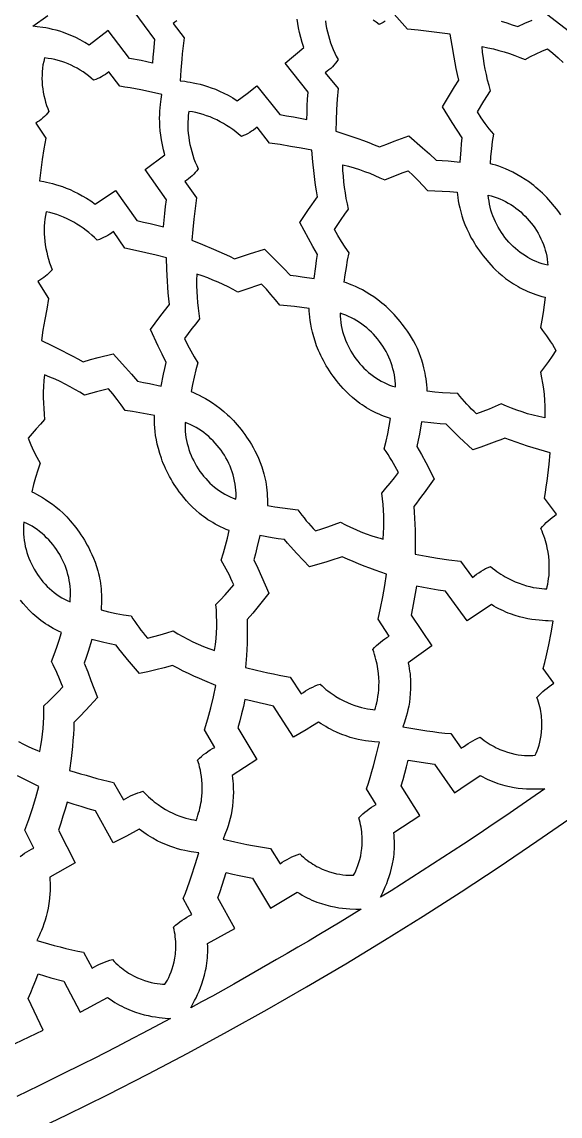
# Model space of a CAD drawing. Extents: x -550 to 550, y -550 to 550.
# Drawn here: x 206.7 to 277, y -436.1 to -293.1 of the extents above; entities that cross this region are included whole.
import ezdxf

# ---------------------------------------------------------------- set-up
doc = ezdxf.new("R2010")
doc.units = 0
doc.layers.add('LAYER_1', color=18, linetype='CONTINUOUS')
doc.layers.add('LAYER_10', color=4, linetype='CONTINUOUS')

msp = doc.modelspace()

# ---------------------------------------------------------------- linework, layer by layer
at = {"layer": 'LAYER_1'}
msp.add_lwpolyline([(0, 550, 0.414214), (-550, 0, 0.414214), (0, -550, 0.414214), (550, 0, 0.414214)], format="xyb", close=True, dxfattribs=at)
for points in [[(221.31, -291.76), (224.03, -295.43), (223.9, -296.97), (223.83, -297.74), (223.78, -298.52), (223.03, -298.35), (222.27, -298.19), (220.75, -297.9), (217.99, -294.25), (215.5, -296.17), (214.91, -295.81), (214.33, -295.48), (213.77, -295.19), (213.21, -294.94), (212.68, -294.72), (212.15, -294.53), (211.65, -294.36), (211.16, -294.22), (210.69, -294.11), (210.25, -294.01), (209.82, -293.93), (209.43, -293.86), (208.71, -293.76), (208.12, -293.69), (210.08, -292.3)], [(226.93, -293), (226.7, -293.18), (226.46, -293.34), (227.89, -295.23), (227.8, -295.92), (227.72, -296.62), (227.65, -297.32), (227.58, -298.02), (227.47, -299.43), (227.38, -300.83), (227.98, -300.9), (228.33, -300.95), (228.7, -301.01), (229.1, -301.09), (229.53, -301.18), (229.98, -301.28), (230.45, -301.41), (230.94, -301.57), (231.45, -301.74), (231.98, -301.94), (232.53, -302.18), (233.09, -302.44), (233.66, -302.73), (234.25, -303.06), (234.85, -303.43), (236.13, -302.47), (237.41, -301.5), (240.42, -305.25), (241.3, -305.4), (242.18, -305.55), (243.06, -305.72), (243.94, -305.89), (243.96, -305), (244, -304.1), (244.04, -303.21), (244.09, -302.31), (241.11, -298.54), (243.56, -296.47), (243.33, -295.81), (243.14, -295.16), (242.99, -294.54), (242.86, -293.93), (242.75, -293.35), (242.68, -292.79)], [(246.37, -293.01), (246.44, -293.49), (246.52, -293.97), (246.63, -294.45), (246.75, -294.92), (246.88, -295.39), (247.04, -295.85), (247.2, -296.31), (247.38, -296.76), (247.58, -297.2), (247.79, -297.63), (248.01, -298.05), (247.84, -298.3), (247.66, -298.54), (247.47, -298.77), (247.27, -298.99), (247.05, -299.21), (246.83, -299.41), (246.59, -299.59), (246.35, -299.77), (248.01, -301.82), (247.9, -303.21), (247.82, -304.6), (247.75, -306), (247.71, -307.39), (249.16, -307.87), (250.6, -308.37), (251.32, -308.63), (252.03, -308.9), (252.74, -309.18), (253.45, -309.47), (254.4, -309.1), (255.36, -308.73), (256.32, -308.37), (257.28, -308), (259.07, -309.58), (259.96, -310.38), (260.83, -311.19), (261.62, -311.23), (262.41, -311.29), (263.98, -311.44), (264.09, -309.86), (264.16, -309.07), (264.25, -308.28), (263.58, -307.28), (262.94, -306.27), (261.68, -304.24), (262.71, -302.48), (263.24, -301.6), (263.78, -300.73), (263.61, -299.99), (263.45, -299.24), (263.3, -298.5), (263.17, -297.75), (262.91, -296.24), (262.67, -294.74), (261.28, -294.55), (259.89, -294.38), (258.5, -294.23), (257.11, -294.1), (255.36, -292.13)], [(254.18, -293.05), (253.92, -293.2), (253.65, -293.34), (253.38, -293.47), (253, -293.18), (252.61, -292.91)], [(269.32, -293.04), (270.05, -293.27), (270.77, -293.5), (271.49, -293.75), (272.43, -293.32), (273.37, -292.91)], [(275.25, -292.07), (277.13, -293.54), (278.07, -294.28), (278.99, -295.04), (279.78, -295.04), (280.56, -295.05), (282.14, -295.1), (282.15, -293.51), (282.17, -292.72)], [(277.13, -318.34), (276.85, -317.93), (276.57, -317.57), (276.31, -317.24), (275.84, -316.68), (275.56, -316.37), (275.28, -316.07), (274.99, -315.78), (274.71, -315.5), (274.43, -315.24), (274.14, -314.99), (273.86, -314.75), (273.58, -314.52), (273.3, -314.3), (273.02, -314.09), (272.46, -313.71), (271.92, -313.36), (271.39, -313.06), (270.87, -312.78), (270.37, -312.54), (269.89, -312.33), (269.44, -312.15), (269.01, -312), (268.62, -311.86), (268.25, -311.75), (267.92, -311.66), (268, -310.7), (268.1, -309.73), (268.21, -308.77), (268.35, -307.81), (267.78, -307.11), (267.24, -306.39), (266.72, -305.65), (266.23, -304.89), (267.07, -303.51), (267.94, -302.13), (267.74, -301.44), (267.56, -300.74), (267.4, -300.03), (267.25, -299.32), (267.12, -298.6), (267, -297.87), (266.91, -297.13), (266.85, -296.37), (267.59, -296.51), (268.32, -296.67), (269.03, -296.86), (269.73, -297.06), (270.42, -297.28), (271.11, -297.52), (271.78, -297.77), (272.45, -298.03), (273.18, -297.67), (273.91, -297.31), (274.65, -296.97), (275.39, -296.64), (276.09, -297.21), (276.77, -297.81), (277.43, -298.42)], [(206.26, -387.15), (206.92, -387.5), (207.6, -387.83), (208.3, -388.15), (208.66, -388.3), (209.03, -388.44), (209.19, -387.68), (209.31, -386.93), (209.41, -386.18), (209.49, -385.44), (209.54, -384.7), (209.57, -383.96), (209.58, -383.23), (209.57, -382.5), (210.21, -381.9), (210.83, -381.29), (211.43, -380.66), (212.03, -380.02), (211.87, -379.6), (211.71, -379.18), (211.53, -378.76), (211.36, -378.35), (211.17, -377.93), (210.98, -377.53), (210.78, -377.12), (210.57, -376.72), (210.93, -375.78), (211.26, -374.84), (211.57, -373.89), (211.87, -372.93), (211.49, -372.75), (211.12, -372.56), (210.77, -372.37), (210.43, -372.17), (210.1, -371.97), (209.78, -371.76), (209.48, -371.55), (209.19, -371.33), (208.91, -371.12), (208.64, -370.9), (208.38, -370.68), (208.13, -370.45), (207.67, -370.01), (207.24, -369.56), (206.85, -369.12), (206.5, -368.69)], [(206.49, -402.16), (206.77, -401.95), (207.06, -401.75), (207.36, -401.56), (207.66, -401.39), (207.97, -401.23), (208.28, -401.08), (207.09, -398.73), (207.59, -397.32), (208.07, -395.9), (208.51, -394.48), (208.92, -393.04), (207.52, -392.35), (206.82, -392), (206.12, -391.63)], [(205.82, -426.62), (209.49, -424.87), (207.52, -420.74), (207.86, -419.94), (208.19, -419.14), (208.51, -418.33), (208.82, -417.52), (209.66, -417.77), (210.5, -418.01), (212.19, -418.45), (214.31, -422.51), (215.22, -422.04), (216.12, -421.56), (217.91, -420.59), (218.22, -420.82), (218.53, -421.03), (218.85, -421.23), (219.16, -421.42), (219.47, -421.59), (219.78, -421.75), (220.08, -421.91), (220.38, -422.05), (220.68, -422.18), (220.98, -422.3), (221.56, -422.51), (222.13, -422.69), (222.67, -422.84), (223.2, -422.96), (223.7, -423.06), (224.18, -423.14), (224.63, -423.2), (225.44, -423.28), (226.1, -423.35), (223.26, -424.85), (220.42, -426.35), (219, -427.09), (217.57, -427.83), (216.13, -428.55), (214.69, -429.26), (211.81, -430.69), (208.93, -432.12), (207.49, -432.83), (206.04, -433.52)]]:
    msp.add_lwpolyline(points, dxfattribs=at)
for points in [[(225.21, -319.93), (225.29, -319.04), (225.38, -318.15), (225.47, -317.26), (225.58, -316.37), (222.82, -312.43), (225.4, -310.52), (225.22, -309.84), (225.07, -309.18), (224.94, -308.55), (224.85, -307.94), (224.78, -307.35), (224.73, -306.78), (224.71, -306.24), (224.7, -305.73), (224.71, -305.24), (224.73, -304.78), (224.76, -304.35), (224.8, -303.94), (224.89, -303.22), (224.99, -302.62), (223.62, -302.32), (222.25, -302.03), (221.56, -301.9), (220.86, -301.77), (220.17, -301.65), (219.48, -301.55), (218.06, -299.64), (217.84, -299.83), (217.61, -300), (217.37, -300.15), (217.12, -300.3), (216.87, -300.43), (216.61, -300.55), (216.35, -300.66), (216.08, -300.76), (215.75, -300.47), (215.41, -300.2), (215.06, -299.93), (214.7, -299.67), (214.33, -299.43), (213.94, -299.2), (213.55, -298.99), (213.15, -298.79), (212.74, -298.61), (212.32, -298.44), (211.9, -298.29), (211.46, -298.16), (211.02, -298.05), (210.58, -297.97), (210.12, -297.9), (209.67, -297.85), (209.55, -298.3), (209.46, -298.75), (209.4, -299.2), (209.35, -299.65), (209.33, -300.1), (209.32, -300.55), (209.34, -301), (209.37, -301.45), (209.42, -301.89), (209.49, -302.33), (209.58, -302.77), (209.68, -303.2), (209.8, -303.63), (209.93, -304.05), (210.08, -304.46), (210.24, -304.86), (210.06, -305.08), (209.86, -305.29), (209.66, -305.5), (209.45, -305.69), (209.23, -305.87), (209, -306.05), (208.76, -306.21), (208.52, -306.36), (209.84, -308.34), (209.7, -309.03), (209.58, -309.72), (209.36, -311.11), (209.17, -312.5), (208.99, -313.89), (209.58, -314), (209.92, -314.07), (210.29, -314.16), (210.69, -314.25), (211.11, -314.37), (211.55, -314.5), (212.01, -314.66), (212.49, -314.84), (212.99, -315.05), (213.51, -315.28), (214.04, -315.54), (214.58, -315.84), (215.14, -316.17), (215.7, -316.53), (216.28, -316.93), (218.95, -315.15), (221.73, -319.08), (222.6, -319.28), (223.47, -319.49), (224.34, -319.71)], [(244.88, -326.67), (245.09, -325.1), (245.21, -324.31), (245.34, -323.53), (244.74, -322.5), (244.16, -321.45), (243.02, -319.35), (244.17, -317.66), (245.33, -315.98), (245.2, -315.22), (245.08, -314.47), (244.98, -313.71), (244.88, -312.95), (244.72, -311.43), (244.57, -309.91), (243.2, -309.65), (241.82, -309.4), (240.45, -309.17), (239.07, -308.96), (237.44, -306.89), (237.21, -307.08), (236.97, -307.26), (236.72, -307.43), (236.47, -307.59), (236.2, -307.74), (235.93, -307.87), (235.66, -307.99), (235.38, -308.1), (235.02, -307.79), (234.64, -307.49), (234.26, -307.2), (233.86, -306.93), (233.45, -306.66), (233.03, -306.41), (232.61, -306.18), (232.18, -305.95), (231.74, -305.75), (231.29, -305.56), (230.84, -305.39), (230.38, -305.24), (229.92, -305.1), (229.45, -304.99), (228.98, -304.9), (228.51, -304.83), (228.45, -305.3), (228.41, -305.77), (228.38, -306.25), (228.38, -306.73), (228.4, -307.22), (228.44, -307.7), (228.5, -308.18), (228.57, -308.66), (228.66, -309.14), (228.77, -309.61), (228.89, -310.08), (229.03, -310.55), (229.19, -311.01), (229.36, -311.46), (229.54, -311.91), (229.73, -312.34), (229.55, -312.58), (229.36, -312.81), (229.16, -313.03), (228.94, -313.24), (228.72, -313.44), (228.48, -313.63), (228.24, -313.81), (227.99, -313.98), (229.52, -316.12), (229.33, -317.5), (229.16, -318.89), (229.02, -320.27), (228.89, -321.66), (230.31, -322.23), (231.72, -322.81), (232.42, -323.12), (233.12, -323.43), (233.81, -323.75), (234.49, -324.09), (236.44, -323.45), (238.39, -322.82), (240.09, -324.51), (240.93, -325.36), (241.75, -326.23), (242.54, -326.32), (243.32, -326.43)], [(256.41, -332.62), (256.15, -332.29), (255.89, -331.97), (255.62, -331.67), (255.36, -331.38), (255.09, -331.1), (254.82, -330.83), (254.55, -330.57), (254.29, -330.33), (254.02, -330.09), (253.75, -329.87), (253.22, -329.45), (252.7, -329.07), (252.18, -328.73), (251.68, -328.43), (251.2, -328.16), (250.74, -327.92), (250.29, -327.71), (249.88, -327.53), (249.49, -327.38), (249.13, -327.24), (248.81, -327.13), (248.94, -326.17), (249.1, -325.22), (249.27, -324.27), (249.47, -323.32), (248.95, -322.58), (248.45, -321.83), (247.98, -321.06), (247.53, -320.28), (248.44, -318.94), (248.91, -318.27), (249.38, -317.6), (249.23, -316.9), (249.09, -316.19), (248.97, -315.48), (248.86, -314.76), (248.77, -314.03), (248.71, -313.3), (248.66, -312.55), (248.65, -311.79), (249.38, -311.98), (250.1, -312.19), (250.8, -312.41), (251.49, -312.66), (252.16, -312.92), (252.83, -313.2), (253.49, -313.49), (254.14, -313.79), (254.89, -313.47), (255.65, -313.17), (256.4, -312.87), (257.17, -312.59), (257.83, -313.2), (258.48, -313.84), (259.1, -314.49), (259.7, -315.16), (260.67, -315.19), (261.64, -315.24), (262.61, -315.3), (263.57, -315.37), (263.61, -315.72), (263.66, -316.09), (263.73, -316.51), (263.81, -316.95), (263.92, -317.43), (264.04, -317.94), (264.2, -318.47), (264.38, -319.02), (264.6, -319.6), (264.85, -320.19), (265.14, -320.8), (265.3, -321.11), (265.47, -321.42), (265.65, -321.74), (265.84, -322.06), (266.04, -322.38), (266.25, -322.7), (266.48, -323.03), (266.72, -323.35), (266.97, -323.68), (267.23, -324.01), (267.7, -324.56), (267.98, -324.88), (268.3, -325.21), (268.65, -325.56), (269.03, -325.91), (269.45, -326.28), (269.91, -326.64), (270.41, -327.01), (270.67, -327.19), (270.95, -327.36), (271.23, -327.54), (271.53, -327.71), (271.83, -327.88), (272.15, -328.04), (272.47, -328.2), (272.81, -328.35), (273.16, -328.5), (273.51, -328.64), (273.88, -328.77), (274.27, -328.9), (274.66, -329.01), (275.06, -329.12), (274.95, -330.12), (274.82, -331.11), (274.66, -332.1), (274.57, -332.59), (274.47, -333.08), (274.74, -333.44), (275.01, -333.8), (275.27, -334.17), (275.53, -334.54), (275.78, -334.92), (276.02, -335.3), (276.26, -335.68), (276.49, -336.07), (276, -336.79), (275.5, -337.5), (275, -338.21), (274.48, -338.9), (274.62, -339.63), (274.74, -340.35), (274.84, -341.08), (274.93, -341.82), (274.99, -342.57), (275.03, -343.32), (275.04, -344.09), (275.03, -344.48), (275.02, -344.87), (274.26, -344.71), (273.52, -344.53), (272.79, -344.33), (272.07, -344.1), (271.38, -343.86), (270.69, -343.59), (270.01, -343.32), (269.34, -343.02), (268.54, -343.38), (267.74, -343.72), (266.94, -344.04), (266.12, -344.34), (265.8, -344.03), (265.47, -343.72), (265.16, -343.39), (264.84, -343.07), (264.54, -342.73), (264.24, -342.4), (263.94, -342.05), (263.65, -341.7), (262.65, -341.66), (261.65, -341.59), (260.65, -341.5), (259.65, -341.39), (259.64, -340.97), (259.61, -340.57), (259.57, -340.17), (259.52, -339.78), (259.46, -339.39), (259.4, -339.02), (259.32, -338.66), (259.24, -338.31), (259.15, -337.96), (259.06, -337.63), (258.96, -337.31), (258.85, -336.99), (258.62, -336.39), (258.38, -335.82), (258.13, -335.29), (257.87, -334.8), (257.6, -334.35), (257.34, -333.93), (257.09, -333.55), (256.85, -333.2)], [(270.08, -321.6), (269.83, -321.29), (269.59, -320.97), (269.36, -320.64), (269.14, -320.3), (268.94, -319.96), (268.75, -319.6), (268.57, -319.24), (268.4, -318.87), (268.25, -318.49), (268.12, -318.11), (268, -317.72), (267.89, -317.34), (267.81, -316.94), (267.74, -316.55), (267.68, -316.16), (267.65, -315.76), (268.03, -315.86), (268.41, -315.98), (268.79, -316.11), (269.16, -316.26), (269.53, -316.42), (269.88, -316.6), (270.24, -316.8), (270.58, -317.01), (270.92, -317.23), (271.25, -317.47), (271.57, -317.71), (271.88, -317.97), (272.18, -318.24), (272.46, -318.52), (272.74, -318.81), (273, -319.11), (273.25, -319.41), (273.49, -319.73), (273.73, -320.06), (273.95, -320.4), (274.15, -320.74), (274.35, -321.1), (274.53, -321.46), (274.69, -321.83), (274.84, -322.21), (274.98, -322.59), (275.1, -322.98), (275.2, -323.37), (275.29, -323.76), (275.35, -324.15), (275.4, -324.55), (275.43, -324.94), (275.05, -324.85), (274.67, -324.74), (274.29, -324.61), (273.92, -324.46), (273.55, -324.3), (273.19, -324.12), (272.83, -323.92), (272.49, -323.71), (272.15, -323.49), (271.82, -323.25), (271.5, -323), (271.2, -322.74), (270.9, -322.47), (270.61, -322.19), (270.34, -321.9)], [(224.91, -340.73), (225.21, -339.17), (225.38, -338.4), (225.56, -337.63), (225.02, -336.56), (224.5, -335.49), (223.49, -333.32), (224.73, -331.69), (225.35, -330.88), (225.98, -330.07), (225.9, -329.31), (225.83, -328.55), (225.77, -327.79), (225.72, -327.03), (225.65, -325.5), (225.59, -323.98), (224.24, -323.63), (222.89, -323.3), (221.53, -322.99), (220.16, -322.7), (218.66, -320.54), (218.42, -320.72), (218.18, -320.89), (217.92, -321.05), (217.66, -321.19), (217.38, -321.32), (217.11, -321.44), (216.83, -321.55), (216.54, -321.64), (216.2, -321.31), (215.84, -320.98), (215.47, -320.67), (215.09, -320.37), (214.7, -320.08), (214.3, -319.81), (213.89, -319.55), (213.47, -319.3), (213.04, -319.07), (212.6, -318.85), (212.16, -318.65), (211.71, -318.47), (211.26, -318.31), (210.8, -318.17), (210.34, -318.05), (209.87, -317.95), (209.78, -318.41), (209.71, -318.89), (209.66, -319.36), (209.63, -319.84), (209.62, -320.32), (209.63, -320.81), (209.65, -321.29), (209.7, -321.77), (209.76, -322.26), (209.84, -322.74), (209.94, -323.21), (210.05, -323.69), (210.17, -324.15), (210.31, -324.61), (210.47, -325.07), (210.64, -325.51), (210.44, -325.74), (210.23, -325.96), (210.02, -326.16), (209.79, -326.36), (209.55, -326.55), (209.31, -326.72), (209.06, -326.89), (208.8, -327.04), (210.2, -329.27), (209.94, -330.65), (209.69, -332.02), (209.46, -333.4), (209.25, -334.78), (210.63, -335.43), (212, -336.1), (212.68, -336.45), (213.36, -336.8), (214.03, -337.16), (214.7, -337.54), (215.68, -337.26), (216.67, -337), (218.65, -336.5), (220.25, -338.28), (221.04, -339.18), (221.81, -340.09), (222.59, -340.23), (223.36, -340.39)], [(253.91, -360.7), (253.97, -359.92), (254, -359.16), (254.01, -358.4), (254, -357.65), (253.96, -356.91), (253.9, -356.18), (253.82, -355.45), (253.72, -354.72), (254.28, -354.06), (254.84, -353.39), (255.38, -352.71), (255.9, -352.02), (255.7, -351.62), (255.48, -351.22), (255.26, -350.82), (255.04, -350.43), (254.8, -350.04), (254.56, -349.66), (254.31, -349.28), (254.06, -348.91), (254.3, -347.93), (254.52, -346.95), (254.71, -345.96), (254.88, -344.97), (254.49, -344.84), (254.1, -344.7), (253.73, -344.55), (253.37, -344.4), (253.02, -344.24), (252.68, -344.07), (252.35, -343.9), (252.04, -343.72), (251.73, -343.54), (251.44, -343.35), (251.16, -343.16), (250.88, -342.97), (250.37, -342.59), (249.89, -342.19), (249.46, -341.8), (249.06, -341.42), (248.7, -341.04), (248.37, -340.67), (248.07, -340.32), (247.81, -339.99), (247.37, -339.41), (247.13, -339.07), (246.9, -338.72), (246.68, -338.39), (246.47, -338.05), (246.28, -337.71), (246.1, -337.38), (245.93, -337.05), (245.77, -336.72), (245.62, -336.4), (245.47, -336.08), (245.22, -335.45), (245.01, -334.84), (244.83, -334.26), (244.67, -333.69), (244.55, -333.15), (244.45, -332.64), (244.38, -332.16), (244.32, -331.7), (244.28, -331.29), (244.25, -330.91), (244.24, -330.56), (243.28, -330.43), (242.32, -330.31), (241.36, -330.21), (240.39, -330.13), (239.83, -329.43), (239.25, -328.74), (238.65, -328.07), (238.02, -327.42), (237.24, -327.66), (236.47, -327.91), (235.69, -328.17), (234.92, -328.43), (234.29, -328.09), (233.65, -327.76), (233, -327.45), (232.34, -327.14), (231.67, -326.86), (230.98, -326.59), (230.28, -326.33), (229.55, -326.1), (229.53, -326.86), (229.52, -327.61), (229.55, -328.35), (229.59, -329.08), (229.65, -329.8), (229.73, -330.52), (229.83, -331.23), (229.93, -331.94), (229.42, -332.57), (228.92, -333.21), (228.42, -333.86), (227.93, -334.52), (228.34, -335.32), (228.76, -336.12), (229.22, -336.9), (229.69, -337.67), (229.45, -338.6), (229.21, -339.54), (229, -340.49), (228.8, -341.43), (229.12, -341.57), (229.47, -341.72), (229.85, -341.9), (230.25, -342.1), (230.68, -342.34), (231.13, -342.61), (231.6, -342.9), (232.08, -343.24), (232.57, -343.61), (233.07, -344.02), (233.58, -344.46), (233.83, -344.7), (234.08, -344.95), (234.34, -345.22), (234.59, -345.49), (234.84, -345.77), (235.09, -346.07), (235.34, -346.38), (235.59, -346.7), (235.83, -347.03), (236.07, -347.38), (236.47, -347.98), (236.69, -348.34), (236.92, -348.74), (237.16, -349.17), (237.39, -349.64), (237.62, -350.14), (237.84, -350.69), (238.05, -351.27), (238.15, -351.57), (238.24, -351.88), (238.33, -352.2), (238.41, -352.53), (238.49, -352.87), (238.56, -353.22), (238.62, -353.57), (238.67, -353.94), (238.71, -354.31), (238.74, -354.7), (238.77, -355.09), (238.78, -355.49), (238.79, -355.9), (238.78, -356.32), (239.77, -356.49), (240.76, -356.64), (241.76, -356.77), (242.75, -356.87), (243.02, -357.23), (243.29, -357.59), (243.57, -357.95), (243.86, -358.3), (244.15, -358.64), (244.45, -358.98), (244.75, -359.32), (245.06, -359.64), (245.88, -359.38), (246.7, -359.1), (247.52, -358.81), (248.34, -358.51), (248.99, -358.84), (249.65, -359.16), (250.32, -359.47), (251.01, -359.75), (251.7, -360.02), (252.42, -360.27), (253.15, -360.5), (253.53, -360.6)], [(255.5, -340.83), (255.5, -340.43), (255.47, -340.04), (255.43, -339.64), (255.37, -339.24), (255.29, -338.85), (255.19, -338.46), (255.08, -338.07), (254.95, -337.68), (254.81, -337.31), (254.65, -336.93), (254.48, -336.56), (254.3, -336.21), (254.1, -335.86), (253.88, -335.51), (253.66, -335.18), (253.43, -334.87), (253.18, -334.55), (252.93, -334.25), (252.66, -333.95), (252.38, -333.66), (252.08, -333.39), (251.78, -333.12), (251.46, -332.87), (251.14, -332.62), (250.81, -332.39), (250.47, -332.18), (250.12, -331.97), (249.76, -331.79), (249.4, -331.62), (249.03, -331.46), (248.66, -331.32), (248.29, -331.2), (248.3, -331.6), (248.32, -331.99), (248.37, -332.39), (248.43, -332.79), (248.51, -333.18), (248.61, -333.57), (248.72, -333.96), (248.85, -334.34), (248.99, -334.72), (249.15, -335.1), (249.32, -335.46), (249.5, -335.82), (249.7, -336.17), (249.91, -336.51), (250.13, -336.85), (250.36, -337.17), (250.6, -337.48), (250.86, -337.79), (251.12, -338.09), (251.4, -338.38), (251.7, -338.65), (252, -338.92), (252.31, -339.18), (252.64, -339.42), (252.97, -339.65), (253.31, -339.87), (253.66, -340.07), (254.02, -340.26), (254.38, -340.43), (254.75, -340.58), (255.12, -340.71)], [(231.88, -375.24), (231.99, -374.47), (232.07, -373.71), (232.13, -372.96), (232.16, -372.21), (232.16, -371.47), (232.15, -370.73), (232.11, -370), (232.06, -369.27), (232.66, -368.64), (233.25, -368), (233.82, -367.34), (234.38, -366.68), (234.2, -366.26), (234.01, -365.85), (233.82, -365.44), (233.61, -365.04), (233.4, -364.64), (233.19, -364.24), (232.96, -363.85), (232.73, -363.46), (233.03, -362.5), (233.3, -361.54), (233.56, -360.57), (233.79, -359.59), (233.4, -359.44), (233.03, -359.27), (232.66, -359.1), (232.31, -358.92), (231.97, -358.74), (231.64, -358.55), (231.33, -358.36), (231.02, -358.17), (230.73, -357.97), (230.45, -357.76), (230.18, -357.56), (229.92, -357.35), (229.43, -356.93), (228.98, -356.52), (228.56, -356.1), (228.19, -355.69), (227.85, -355.29), (227.54, -354.9), (227.27, -354.53), (227.03, -354.19), (226.62, -353.58), (226.4, -353.23), (226.19, -352.87), (225.99, -352.52), (225.81, -352.17), (225.64, -351.82), (225.47, -351.48), (225.32, -351.14), (225.18, -350.81), (225.05, -350.47), (224.93, -350.15), (224.72, -349.51), (224.54, -348.89), (224.39, -348.29), (224.27, -347.72), (224.18, -347.17), (224.12, -346.65), (224.07, -346.17), (224.04, -345.71), (224.02, -345.3), (224.02, -344.91), (224.03, -344.57), (223.08, -344.38), (222.12, -344.2), (221.17, -344.04), (220.21, -343.91), (219.69, -343.17), (219.15, -342.45), (218.59, -341.74), (218.01, -341.06), (216.43, -341.47), (214.87, -341.91), (214.26, -341.53), (213.64, -341.16), (213.01, -340.8), (212.36, -340.46), (211.71, -340.13), (211.04, -339.82), (210.35, -339.53), (209.64, -339.25), (209.57, -340), (209.52, -340.75), (209.5, -341.49), (209.5, -342.22), (209.52, -342.94), (209.55, -343.66), (209.6, -344.38), (209.67, -345.09), (209.12, -345.69), (208.57, -346.3), (208.04, -346.91), (207.51, -347.53), (207.86, -348.37), (208.24, -349.19), (208.65, -349.99), (209.08, -350.79), (208.78, -351.71), (208.5, -352.64), (208.23, -353.58), (207.98, -354.52), (208.29, -354.67), (208.63, -354.84), (208.99, -355.04), (209.38, -355.27), (209.8, -355.53), (210.23, -355.82), (210.68, -356.15), (211.14, -356.51), (211.61, -356.9), (212.08, -357.34), (212.56, -357.81), (212.79, -358.07), (213.03, -358.33), (213.27, -358.61), (213.5, -358.89), (213.74, -359.19), (213.97, -359.5), (214.2, -359.82), (214.42, -360.15), (214.65, -360.5), (214.87, -360.86), (215.23, -361.49), (215.43, -361.86), (215.64, -362.27), (215.85, -362.72), (216.06, -363.2), (216.26, -363.72), (216.45, -364.28), (216.62, -364.87), (216.7, -365.18), (216.78, -365.5), (216.85, -365.82), (216.91, -366.16), (216.96, -366.5), (217.01, -366.85), (217.05, -367.21), (217.08, -367.58), (217.1, -367.96), (217.11, -368.35), (217.11, -368.74), (217.1, -369.14), (217.08, -369.55), (217.05, -369.97), (218.02, -370.2), (219, -370.41), (219.98, -370.58), (220.97, -370.74), (221.21, -371.11), (221.46, -371.49), (221.72, -371.86), (221.98, -372.23), (222.25, -372.59), (222.53, -372.94), (222.81, -373.3), (223.1, -373.64), (223.94, -373.43), (224.78, -373.2), (225.62, -372.96), (226.45, -372.71), (227.08, -373.08), (227.72, -373.44), (228.37, -373.79), (229.04, -374.12), (229.72, -374.43), (230.42, -374.72), (231.14, -374.99), (231.51, -375.12)], [(234.66, -355.5), (234.68, -355.11), (234.68, -354.71), (234.66, -354.31), (234.63, -353.91), (234.57, -353.51), (234.5, -353.12), (234.41, -352.72), (234.31, -352.33), (234.19, -351.94), (234.05, -351.56), (233.9, -351.19), (233.74, -350.82), (233.56, -350.46), (233.37, -350.1), (233.17, -349.76), (232.95, -349.43), (232.73, -349.1), (232.49, -348.78), (232.24, -348.47), (231.97, -348.16), (231.7, -347.87), (231.41, -347.59), (231.11, -347.31), (230.8, -347.05), (230.48, -346.8), (230.16, -346.56), (229.82, -346.34), (229.48, -346.13), (229.12, -345.94), (228.77, -345.76), (228.4, -345.6), (228.03, -345.46), (228.02, -345.85), (228.02, -346.25), (228.05, -346.65), (228.09, -347.05), (228.14, -347.44), (228.22, -347.84), (228.3, -348.23), (228.41, -348.62), (228.53, -349.01), (228.66, -349.39), (228.81, -349.77), (228.97, -350.14), (229.15, -350.5), (229.33, -350.85), (229.53, -351.2), (229.75, -351.53), (229.97, -351.86), (230.2, -352.18), (230.45, -352.5), (230.72, -352.8), (230.99, -353.1), (231.28, -353.38), (231.58, -353.66), (231.89, -353.92), (232.21, -354.17), (232.53, -354.41), (232.87, -354.63), (233.22, -354.84), (233.57, -355.03), (233.93, -355.2), (234.29, -355.36)], [(275.28, -367.21), (275.34, -366.92), (275.41, -366.61), (275.47, -366.26), (275.53, -365.87), (275.58, -365.46), (275.61, -365.02), (275.62, -364.55), (275.62, -364.05), (275.59, -363.53), (275.54, -362.99), (275.46, -362.42), (275.35, -361.84), (275.28, -361.54), (275.2, -361.24), (275.12, -360.93), (275.02, -360.62), (274.91, -360.3), (274.79, -359.98), (274.67, -359.66), (274.52, -359.34), (274.74, -359.07), (274.98, -358.81), (275.22, -358.56), (275.47, -358.32), (275.73, -358.09), (276.01, -357.87), (276.28, -357.66), (276.57, -357.47), (274.98, -355.37), (275.11, -354.63), (275.23, -353.89), (275.34, -353.15), (275.44, -352.41), (275.53, -351.67), (275.61, -350.92), (275.75, -349.43), (274.25, -349.01), (273.5, -348.79), (272.76, -348.56), (272.01, -348.32), (271.28, -348.06), (270.54, -347.8), (269.81, -347.51), (269.3, -347.73), (268.78, -347.93), (267.73, -348.31), (266.67, -348.68), (265.61, -349.05), (263.86, -347.4), (263, -346.57), (262.58, -346.14), (262.16, -345.71), (261.34, -345.65), (260.53, -345.56), (258.9, -345.37), (258.64, -346.98), (258.49, -347.79), (258.33, -348.59), (258.91, -349.64), (259.47, -350.7), (260.56, -352.84), (259.91, -353.75), (259.26, -354.66), (258.93, -355.11), (258.59, -355.56), (258.25, -356), (257.9, -356.43), (257.97, -357.21), (258.02, -357.99), (258.05, -358.77), (258.08, -359.55), (258.09, -360.33), (258.09, -361.12), (258.08, -362.68), (259.55, -362.95), (261.03, -363.2), (262.51, -363.42), (264, -363.61), (265.57, -365.73), (265.84, -365.51), (266.12, -365.3), (266.4, -365.1), (266.7, -364.91), (267, -364.73), (267.3, -364.57), (267.62, -364.42), (267.94, -364.28), (268.21, -364.51), (268.48, -364.72), (268.75, -364.93), (269.03, -365.12), (269.3, -365.3), (269.57, -365.47), (269.84, -365.63), (270.11, -365.78), (270.64, -366.05), (271.15, -366.28), (271.66, -366.48), (272.15, -366.66), (272.63, -366.8), (273.08, -366.91), (273.52, -367.01), (273.93, -367.08), (274.31, -367.13), (274.66, -367.17), (274.99, -367.19)], [(212.99, -368.9), (213.03, -368.51), (213.05, -368.11), (213.06, -367.72), (213.04, -367.32), (213.01, -366.92), (212.97, -366.51), (212.9, -366.12), (212.82, -365.72), (212.72, -365.33), (212.61, -364.94), (212.48, -364.55), (212.34, -364.17), (212.19, -363.8), (212.02, -363.44), (211.84, -363.09), (211.64, -362.74), (211.44, -362.4), (211.22, -362.07), (210.99, -361.74), (210.74, -361.42), (210.48, -361.11), (210.21, -360.81), (209.93, -360.52), (209.64, -360.24), (209.33, -359.97), (209.02, -359.71), (208.7, -359.47), (208.37, -359.24), (208.03, -359.03), (207.68, -358.83), (207.33, -358.65), (206.97, -358.48), (206.93, -358.87), (206.91, -359.27), (206.91, -359.67), (206.92, -360.07), (206.96, -360.47), (207.01, -360.87), (207.07, -361.27), (207.15, -361.66), (207.25, -362.05), (207.36, -362.44), (207.48, -362.83), (207.62, -363.21), (207.77, -363.58), (207.94, -363.94), (208.12, -364.3), (208.31, -364.64), (208.51, -364.98), (208.73, -365.32), (208.96, -365.65), (209.2, -365.97), (209.46, -366.28), (209.73, -366.58), (210.01, -366.88), (210.31, -367.16), (210.61, -367.43), (210.92, -367.68), (211.25, -367.93), (211.58, -368.15), (211.92, -368.37), (212.27, -368.56), (212.62, -368.74)], [(252.82, -383.01), (252.91, -382.74), (252.99, -382.42), (253.08, -382.08), (253.16, -381.7), (253.23, -381.29), (253.29, -380.85), (253.33, -380.38), (253.36, -379.89), (253.37, -379.37), (253.35, -378.82), (253.3, -378.26), (253.23, -377.67), (253.17, -377.36), (253.12, -377.06), (253.05, -376.75), (252.97, -376.43), (252.88, -376.11), (252.78, -375.78), (252.67, -375.45), (252.55, -375.12), (252.79, -374.87), (253.04, -374.62), (253.29, -374.39), (253.56, -374.17), (253.83, -373.95), (254.11, -373.75), (254.4, -373.55), (254.7, -373.37), (253.24, -371.17), (253.56, -369.71), (253.85, -368.24), (254.12, -366.77), (254.36, -365.29), (252.88, -364.78), (252.15, -364.51), (251.42, -364.23), (250.69, -363.95), (249.97, -363.65), (249.25, -363.34), (248.54, -363.01), (248.01, -363.2), (247.48, -363.37), (246.41, -363.7), (245.34, -364.01), (244.27, -364.31), (242.62, -362.57), (241.81, -361.68), (241.41, -361.23), (241.02, -360.78), (240.21, -360.67), (239.4, -360.53), (237.79, -360.23), (237.42, -361.83), (237.23, -362.62), (237.01, -363.41), (237.53, -364.49), (238.03, -365.59), (238.98, -367.78), (237.57, -369.52), (236.86, -370.38), (236.13, -371.22), (236.15, -372.01), (236.16, -372.79), (236.15, -373.57), (236.12, -374.35), (236.09, -375.13), (236.04, -375.91), (235.93, -377.47), (237.38, -377.84), (238.11, -378.01), (238.84, -378.17), (239.57, -378.33), (240.3, -378.47), (241.03, -378.61), (241.77, -378.73), (243.21, -380.94), (243.5, -380.74), (243.78, -380.54), (244.08, -380.36), (244.39, -380.19), (244.7, -380.04), (245.02, -379.89), (245.34, -379.76), (245.67, -379.65), (245.92, -379.89), (246.18, -380.12), (246.44, -380.34), (246.7, -380.54), (246.97, -380.74), (247.23, -380.93), (247.49, -381.1), (247.74, -381.27), (248.26, -381.57), (248.76, -381.84), (249.25, -382.07), (249.74, -382.27), (250.2, -382.44), (250.65, -382.58), (251.08, -382.7), (251.48, -382.8), (251.86, -382.88), (252.21, -382.94), (252.54, -382.98)], [(273.79, -388.95), (273.92, -388.67), (274.05, -388.35), (274.17, -388.01), (274.28, -387.64), (274.39, -387.24), (274.48, -386.82), (274.56, -386.37), (274.62, -385.89), (274.65, -385.4), (274.66, -384.88), (274.66, -384.61), (274.64, -384.34), (274.62, -384.07), (274.59, -383.79), (274.55, -383.5), (274.51, -383.21), (274.45, -382.92), (274.38, -382.62), (274.3, -382.32), (274.21, -382.01), (274.11, -381.7), (274, -381.39), (274.25, -381.13), (274.5, -380.87), (274.77, -380.63), (275.04, -380.39), (275.32, -380.17), (275.61, -379.95), (275.91, -379.74), (276.2, -379.54), (274.83, -377.6), (275.03, -376.84), (275.22, -376.07), (275.39, -375.29), (275.56, -374.52), (275.86, -372.97), (276.14, -371.41), (275.49, -371.4), (275.12, -371.38), (274.71, -371.36), (274.28, -371.32), (273.81, -371.27), (273.33, -371.21), (272.81, -371.12), (272.28, -371), (271.72, -370.86), (271.15, -370.69), (270.55, -370.48), (270.25, -370.37), (269.95, -370.24), (269.64, -370.1), (269.32, -369.96), (269.01, -369.8), (268.69, -369.63), (268.37, -369.46), (268.05, -369.26), (264.88, -371.39), (262.04, -367.51), (261.09, -367.36), (260.14, -367.21), (259.19, -367.05), (258.25, -366.87), (258.1, -367.82), (257.93, -368.76), (257.76, -369.71), (257.57, -370.65), (260.27, -374.63), (257.19, -376.89), (257.26, -377.26), (257.32, -377.62), (257.37, -377.98), (257.42, -378.33), (257.45, -378.67), (257.47, -379.01), (257.49, -379.67), (257.49, -380.29), (257.46, -380.89), (257.4, -381.47), (257.33, -382.01), (257.25, -382.52), (257.15, -383.01), (257.04, -383.46), (256.93, -383.88), (256.7, -384.63), (256.49, -385.24), (258.05, -385.51), (258.83, -385.63), (259.61, -385.75), (260.4, -385.86), (261.18, -385.96), (261.97, -386.04), (262.76, -386.1), (264.12, -388.04), (264.4, -387.83), (264.7, -387.62), (265, -387.42), (265.31, -387.23), (265.62, -387.05), (265.94, -386.89), (266.27, -386.73), (266.6, -386.59), (266.86, -386.8), (267.11, -387), (267.37, -387.19), (267.63, -387.36), (267.89, -387.53), (268.15, -387.68), (268.4, -387.82), (268.66, -387.96), (268.91, -388.08), (269.17, -388.19), (269.67, -388.39), (270.16, -388.56), (270.64, -388.69), (271.1, -388.8), (271.55, -388.88), (271.98, -388.93), (272.39, -388.97), (272.78, -388.99), (273.15, -388.99), (273.48, -388.97)], [(229.47, -397.45), (229.59, -397.12), (229.7, -396.79), (229.8, -396.47), (229.89, -396.15), (229.97, -395.83), (230.04, -395.52), (230.1, -395.22), (230.15, -394.92), (230.19, -394.62), (230.22, -394.33), (230.26, -393.76), (230.27, -393.22), (230.25, -392.7), (230.22, -392.2), (230.16, -391.73), (230.1, -391.29), (230.02, -390.88), (229.93, -390.51), (229.85, -390.16), (229.67, -389.57), (229.93, -389.33), (230.19, -389.1), (230.45, -388.87), (230.73, -388.66), (231.01, -388.46), (231.3, -388.26), (231.6, -388.08), (231.9, -387.92), (230.58, -385.64), (230.99, -384.2), (231.37, -382.76), (231.73, -381.3), (232.06, -379.85), (230.61, -379.24), (229.89, -378.93), (229.18, -378.61), (228.47, -378.28), (227.76, -377.94), (227.07, -377.58), (226.38, -377.22), (225.3, -377.51), (224.22, -377.78), (223.14, -378.04), (222.05, -378.28), (220.51, -376.44), (219.75, -375.51), (219.38, -375.04), (219.02, -374.56), (218.21, -374.39), (217.41, -374.21), (215.82, -373.81), (215.36, -375.38), (215.12, -376.16), (214.85, -376.93), (215.31, -378.04), (215.73, -379.16), (216.56, -381.41), (215.04, -383.05), (214.27, -383.87), (213.49, -384.67), (213.47, -385.45), (213.43, -386.23), (213.38, -387.02), (213.31, -387.8), (213.23, -388.58), (213.14, -389.36), (212.94, -390.92), (213.65, -391.14), (214.36, -391.36), (215.08, -391.57), (215.79, -391.78), (216.51, -391.97), (217.23, -392.16), (217.96, -392.33), (218.68, -392.5), (219.99, -394.79), (220.28, -394.6), (220.58, -394.43), (220.89, -394.27), (221.21, -394.12), (221.53, -393.98), (221.85, -393.86), (222.18, -393.75), (222.52, -393.65), (222.76, -393.91), (223.01, -394.16), (223.25, -394.39), (223.5, -394.61), (223.75, -394.83), (224, -395.03), (224.25, -395.22), (224.5, -395.4), (224.99, -395.73), (225.48, -396.03), (225.96, -396.29), (226.43, -396.52), (226.88, -396.72), (227.32, -396.89), (227.74, -397.04), (228.14, -397.16), (228.52, -397.26), (228.86, -397.34), (229.18, -397.4)], [(250.04, -404.63), (250.19, -404.36), (250.33, -404.05), (250.48, -403.72), (250.61, -403.36), (250.74, -402.96), (250.86, -402.55), (250.97, -402.1), (251.05, -401.64), (251.12, -401.14), (251.16, -400.63), (251.17, -400.36), (251.17, -400.09), (251.17, -399.81), (251.16, -399.53), (251.14, -399.24), (251.11, -398.95), (251.07, -398.66), (251.02, -398.36), (250.96, -398.05), (250.89, -397.74), (250.8, -397.42), (250.71, -397.11), (250.97, -396.86), (251.24, -396.62), (251.52, -396.38), (251.8, -396.16), (252.09, -395.95), (252.39, -395.74), (252.69, -395.54), (253, -395.36), (251.75, -393.35), (251.99, -392.6), (252.23, -391.84), (252.45, -391.08), (252.66, -390.32), (253.05, -388.79), (253.43, -387.25), (252.78, -387.2), (252.41, -387.16), (252.01, -387.12), (251.58, -387.05), (251.12, -386.97), (250.64, -386.87), (250.13, -386.75), (249.6, -386.61), (249.06, -386.43), (248.49, -386.22), (247.91, -385.98), (247.32, -385.7), (247.02, -385.55), (246.71, -385.39), (246.41, -385.21), (246.1, -385.03), (245.79, -384.83), (245.47, -384.62), (244.66, -385.12), (243.84, -385.61), (242.2, -386.58), (239.6, -382.53), (238.66, -382.33), (237.72, -382.12), (236.78, -381.89), (235.85, -381.66), (235.64, -382.59), (235.42, -383.53), (235.18, -384.46), (234.94, -385.38), (237.4, -389.52), (234.19, -391.58), (234.23, -391.96), (234.27, -392.32), (234.3, -392.68), (234.32, -393.04), (234.33, -393.38), (234.34, -393.72), (234.32, -394.38), (234.28, -395.01), (234.21, -395.61), (234.13, -396.18), (234.03, -396.72), (233.91, -397.23), (233.78, -397.7), (233.65, -398.15), (233.51, -398.57), (233.24, -399.3), (233, -399.9), (234.53, -400.26), (235.3, -400.43), (236.08, -400.59), (236.85, -400.74), (237.63, -400.88), (238.41, -401), (239.19, -401.11), (240.43, -403.13), (240.73, -402.93), (241.03, -402.74), (241.35, -402.56), (241.67, -402.39), (241.99, -402.23), (242.32, -402.09), (242.66, -401.95), (243, -401.83), (243.24, -402.06), (243.49, -402.27), (243.73, -402.48), (243.98, -402.67), (244.23, -402.85), (244.48, -403.02), (244.73, -403.18), (244.97, -403.32), (245.22, -403.46), (245.47, -403.59), (245.95, -403.82), (246.43, -404.02), (246.9, -404.18), (247.36, -404.31), (247.81, -404.42), (248.23, -404.5), (248.64, -404.56), (249.03, -404.6), (249.4, -404.63), (249.73, -404.63)], [(253.58, -407.49), (253.86, -406.89), (254.19, -406.14), (254.37, -405.72), (254.54, -405.27), (254.71, -404.79), (254.87, -404.27), (255.01, -403.72), (255.14, -403.14), (255.25, -402.53), (255.29, -402.22), (255.33, -401.89), (255.35, -401.56), (255.37, -401.22), (255.39, -400.87), (255.39, -400.52), (255.38, -400.15), (255.36, -399.78), (255.34, -399.41), (255.3, -399.02), (258.72, -396.82), (256.27, -392.95), (256.51, -392.12), (256.74, -391.28), (256.96, -390.44), (257.17, -389.59), (258.03, -389.73), (258.89, -389.87), (260.61, -390.1), (263.21, -393.87), (264.9, -392.74), (265.74, -392.17), (266.58, -391.59), (266.92, -391.78), (267.26, -391.95), (267.59, -392.11), (267.92, -392.26), (268.25, -392.39), (268.57, -392.52), (268.89, -392.63), (269.21, -392.73), (269.52, -392.83), (269.83, -392.91), (270.43, -393.05), (271.01, -393.16), (271.57, -393.24), (272.11, -393.3), (272.62, -393.33), (273.1, -393.35), (273.55, -393.35), (274.36, -393.34), (275.03, -393.32), (273.2, -394.61), (271.5, -395.78), (269.95, -396.84), (268.55, -397.79), (266.18, -399.38), (264.4, -400.55), (261.71, -402.31), (259.02, -404.06), (257.67, -404.93), (256.31, -405.79), (254.95, -406.65)], [(225.4, -418.87), (225.56, -418.6), (225.72, -418.31), (225.89, -417.98), (226.05, -417.63), (226.2, -417.25), (226.35, -416.84), (226.48, -416.4), (226.59, -415.94), (226.69, -415.45), (226.76, -414.94), (226.79, -414.67), (226.81, -414.4), (226.82, -414.13), (226.82, -413.85), (226.82, -413.56), (226.8, -413.26), (226.78, -412.97), (226.75, -412.66), (226.71, -412.35), (226.66, -412.04), (226.59, -411.72), (226.52, -411.4), (226.79, -411.16), (227.07, -410.93), (227.36, -410.71), (227.65, -410.5), (227.95, -410.3), (228.26, -410.11), (228.58, -409.94), (228.9, -409.77), (227.77, -407.68), (228.06, -406.95), (228.34, -406.21), (228.6, -405.47), (228.86, -404.72), (229.35, -403.22), (229.81, -401.71), (229.17, -401.62), (228.8, -401.56), (228.4, -401.49), (227.98, -401.4), (227.52, -401.29), (227.05, -401.17), (226.55, -401.01), (226.03, -400.83), (225.49, -400.62), (224.94, -400.38), (224.38, -400.11), (223.8, -399.79), (223.51, -399.62), (223.22, -399.44), (222.92, -399.25), (222.62, -399.04), (222.33, -398.83), (222.03, -398.6), (220.35, -399.51), (219.5, -399.95), (218.65, -400.38), (216.3, -396.19), (215.37, -395.93), (214.44, -395.66), (213.52, -395.38), (212.6, -395.09), (212.34, -396.01), (212.06, -396.92), (211.77, -397.83), (211.47, -398.74), (213.68, -403.02), (210.34, -404.88), (210.37, -405.25), (210.38, -405.62), (210.39, -405.98), (210.39, -406.34), (210.38, -406.69), (210.37, -407.03), (210.31, -407.68), (210.24, -408.31), (210.14, -408.91), (210.02, -409.47), (209.88, -410.01), (209.74, -410.51), (209.58, -410.98), (209.43, -411.42), (209.27, -411.83), (209.11, -412.2), (208.95, -412.55), (208.67, -413.13), (209.42, -413.36), (210.18, -413.58), (210.94, -413.79), (211.7, -413.99), (212.46, -414.18), (213.23, -414.36), (213.99, -414.53), (214.77, -414.68), (215.88, -416.77), (216.19, -416.59), (216.51, -416.42), (216.84, -416.26), (217.17, -416.11), (217.5, -415.98), (217.84, -415.85), (218.18, -415.74), (218.53, -415.64), (218.76, -415.88), (218.99, -416.11), (219.23, -416.33), (219.46, -416.53), (219.7, -416.73), (219.94, -416.91), (220.17, -417.09), (220.41, -417.25), (220.65, -417.4), (220.89, -417.55), (221.36, -417.81), (221.83, -418.03), (222.29, -418.22), (222.74, -418.39), (223.18, -418.52), (223.6, -418.63), (224.01, -418.71), (224.39, -418.78), (224.75, -418.82), (225.09, -418.85)], [(228.76, -421.94), (229.08, -421.35), (229.26, -421), (229.46, -420.63), (229.65, -420.22), (229.85, -419.77), (230.05, -419.3), (230.23, -418.79), (230.41, -418.25), (230.57, -417.68), (230.71, -417.07), (230.77, -416.76), (230.83, -416.44), (230.88, -416.11), (230.92, -415.77), (230.95, -415.42), (230.97, -415.06), (230.99, -414.7), (230.99, -414.33), (230.99, -413.95), (230.97, -413.56), (234.53, -411.58), (232.31, -407.57), (232.6, -406.75), (232.88, -405.93), (233.15, -405.11), (233.41, -404.28), (234.26, -404.47), (235.11, -404.66), (236.82, -405), (239.19, -408.92), (240.94, -407.88), (241.81, -407.35), (242.68, -406.82), (243, -407.02), (243.33, -407.22), (243.65, -407.4), (243.97, -407.57), (244.29, -407.72), (244.61, -407.86), (244.92, -408), (245.23, -408.12), (245.54, -408.23), (245.84, -408.33), (246.44, -408.51), (247.01, -408.66), (247.57, -408.77), (248.1, -408.86), (248.6, -408.92), (249.09, -408.97), (249.54, -409.01), (250.35, -409.04), (251.02, -409.07), (248.27, -410.74), (245.52, -412.4), (244.14, -413.22), (242.76, -414.04), (241.37, -414.85), (239.97, -415.65), (237.18, -417.24), (234.39, -418.84), (232.99, -419.63), (231.59, -420.41), (230.18, -421.18)]]:
    msp.add_lwpolyline(points, close=True, dxfattribs=at)
at = {"layer": 'LAYER_10'}
for points in [[(-485, 0, 0.414214), (0, -485, 0.414214), (485, 0, 0.414214), (0, 485, 0.414214)], [(355, 0, 0.414214), (0, 355, 0.414214), (-355, 0, 0.414214), (0, -355, 0.414214)]]:
    msp.add_lwpolyline(points, format="xyb", close=True, dxfattribs=at)

doc.saveas('drawing.dxf')
